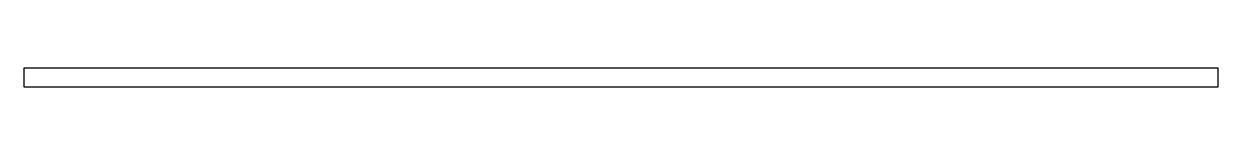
# Model space of a CAD drawing. Header units: inches. Extents: x 0 to 166, y 0 to 3.
import ezdxf

# ---------------------------------------------------------------- set-up
doc = ezdxf.new("R2010")
doc.units = ezdxf.units.IN
doc.header["$MEASUREMENT"] = 0

msp = doc.modelspace()

# ---------------------------------------------------------------- linework, layer by layer
msp.add_lwpolyline([(0, 0), (165.59, 0), (165.59, 2.62), (0, 2.62)], close=True)

doc.saveas('drawing.dxf')
